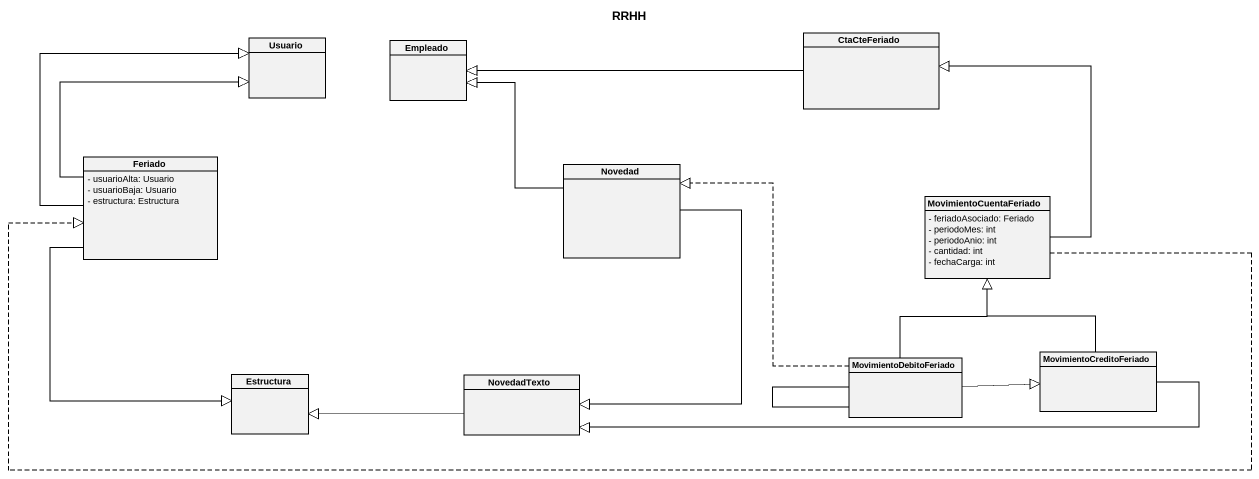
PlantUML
@startuml
title RRHH
hide circle
hide empty members
skinparam classAttributeIconSize 0
class Usuario
class Empleado
class CtaCteFeriado
class Feriado {
  - usuarioAlta: Usuario
  - usuarioBaja: Usuario
  - estructura: Estructura
}
class Novedad
class MovimientoCuentaFeriado {
  - feriadoAsociado: Feriado
  - periodoMes: int
  - periodoAnio: int
  - cantidad: int
  - fechaCarga: int
}
class MovimientoDebitoFeriado
class MovimientoCreditoFeriado
class Estructura
class NovedadTexto
CtaCteFeriado -left-|> Empleado
Feriado -up-|> Usuario
Feriado -up-|> Usuario
Feriado --|> Estructura
Novedad -up-|> Empleado
Novedad --|> NovedadTexto
MovimientoCuentaFeriado -up-|> CtaCteFeriado
MovimientoCuentaFeriado .left.|> Feriado
MovimientoDebitoFeriado .up.|> Novedad
MovimientoDebitoFeriado -up-|> MovimientoCuentaFeriado
MovimientoDebitoFeriado -- MovimientoDebitoFeriado
MovimientoDebitoFeriado -right-|> MovimientoCreditoFeriado
MovimientoCreditoFeriado -up-|> MovimientoCuentaFeriado
MovimientoCreditoFeriado -left-|> NovedadTexto
NovedadTexto -left-|> Estructura
@enduml
